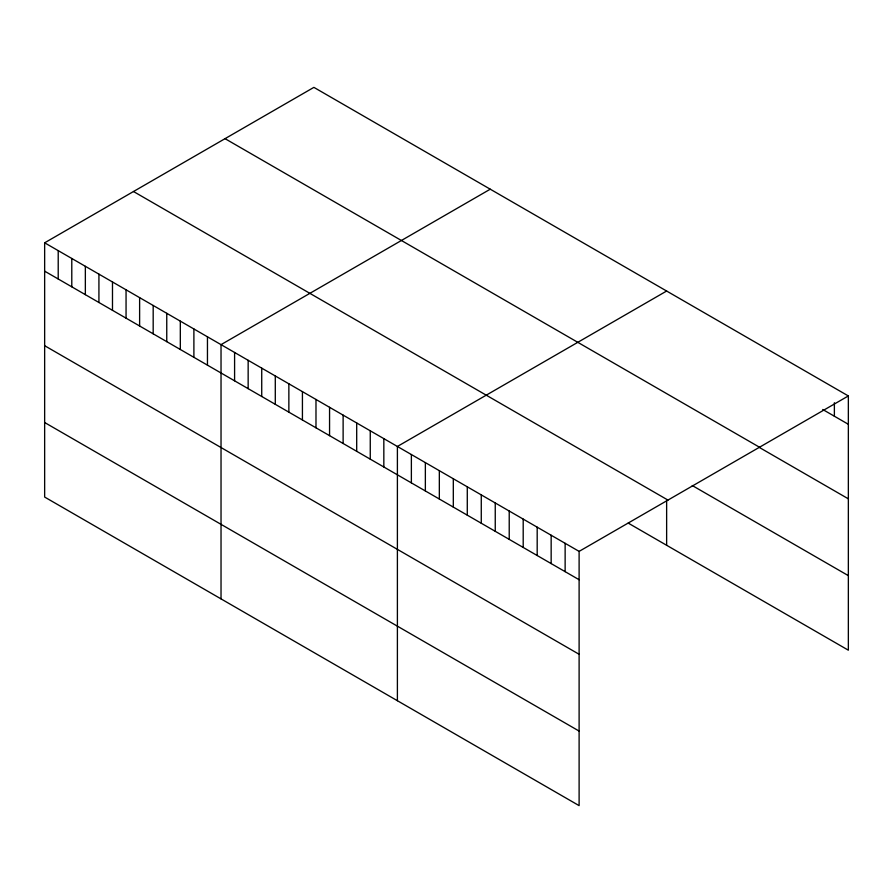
<?xml version="1.0" encoding="UTF-8"?>
<svg xmlns="http://www.w3.org/2000/svg" width="893" height="893" viewBox="0 0 893 893"><rect width="100%" height="100%" fill="white"/><g stroke="black" fill="none" stroke-linecap="round" stroke-linejoin="round"><path stroke-width="1.34" d="M44.65 242.807L579.11 551.383L579.11 805.631L44.65 497.055L44.65 242.807L313.889 87.369L848.35 395.945L848.35 650.193L628.192 523.086M490.257 189.193L221.029 344.642L221.029 598.89M666.636 291.029L397.396 446.467L397.396 700.715M579.11 551.383L848.35 395.945M822.721 409.485L848.35 424.287M225.036 138.661L759.508 447.237M758.659 447.047L848.35 498.83M692.254 485.524L848.35 575.639M133.492 191.515L667.964 500.091M44.65 271.159L579.11 579.724M44.65 345.703L579.11 654.279M44.65 422.512L579.11 731.077M834.375 402.721L834.375 416.216M666.636 500.549L666.636 545.277M565.135 543.312L565.135 571.654M551.16 535.242L551.16 563.583M537.184 527.171L537.184 555.513M523.198 519.101L523.198 547.442M509.222 511.03L509.222 539.372M495.247 502.96L495.247 531.302M481.271 494.889L481.271 523.231M467.285 486.819L467.285 515.161M453.309 478.748L453.309 507.09M439.334 470.678L439.334 499.02M425.358 462.607L425.358 490.949M411.372 454.537L411.372 482.879M383.834 438.63L383.834 466.983M370.26 430.806L370.26 459.147M356.698 422.969L356.698 451.311M343.124 415.133L343.124 443.486M329.562 407.308L329.562 435.65M315.988 399.472L315.988 427.814M302.426 391.636L302.426 419.978M288.863 383.8L288.863 412.153M275.29 375.975L275.29 404.317M261.727 368.139L261.727 396.481M248.154 360.303L248.154 388.656M234.591 352.478L234.591 380.82M207.455 336.806L207.455 365.148M193.893 328.97L193.893 357.323M180.319 321.145L180.319 349.487M166.757 313.309L166.757 341.651M153.183 305.473L153.183 333.815M139.621 297.648L139.621 325.99M126.058 289.812L126.058 318.154M112.485 281.976L112.485 310.317M98.922 274.14L98.922 302.493M85.348 266.315L85.348 294.657M71.786 258.479L71.786 286.82M58.212 250.643L58.212 278.984"/></g></svg>
